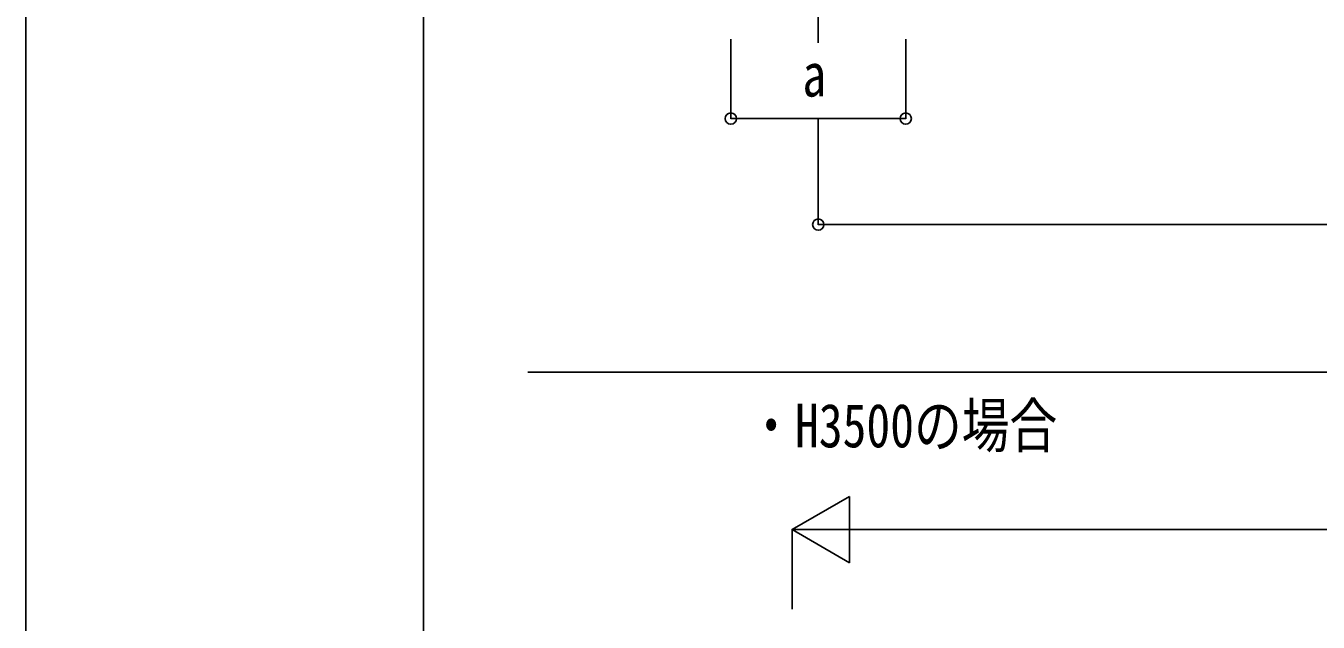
# Model space of a CAD drawing. Units: millimetres, scale not verified. Extents: x -21025 to 21025, y -14850 to 14850.
# Drawn here: x -21025 to -16149, y -6622 to -4372 of the extents above; entities that cross this region are included whole.
import ezdxf
from ezdxf.enums import TextEntityAlignment as Align

# ---------------------------------------------------------------- set-up
doc = ezdxf.new("R2010")
doc.units = ezdxf.units.MM
doc.header["$LTSCALE"] = 60
for name, color, linetype in [('0-2_USER1', 3, 'Continuous'), ('0-3_YKK_11', 7, 'Continuous'), ('0-4_YKK_12', 2, 'Continuous'), ('0-7_YKK_D', 6, 'Continuous'), ('0-8_YKK_ZWAK', 7, 'Continuous')]:
    doc.layers.add(name, color=color, linetype=linetype)
doc.styles.add('ＭＳ ゴシック', font='')
doc.styles.get('ＭＳ ゴシック').set_extended_font_data('MS Gothic')

msp = doc.modelspace()

# ---------------------------------------------------------------- linework, layer by layer
at = {"layer": '0-3_YKK_11'}
msp.add_line((6735.14, -5679), (-19130.56, -5679), dxfattribs=at)
at = {"layer": '0-4_YKK_12'}
msp.add_line((-18034.9, -4072), (-18034.9, -4436.25), dxfattribs=at)
at = {"layer": '0-7_YKK_D'}
for p, q in [((-18364.9, -4422), (-18364.9, -4723)), ((-17704.9, -4422), (-17704.9, -4723)), ((-17704.9, -4722), (-18364.9, -4722)), ((-18034.9, -4723), (-18034.9, -5123)), ((-18034.9, -5122), (-10298.4, -5122)), ((-18133.4, -6272.55), (-17916.89, -6147.55)), ((-17916.89, -6397.55), (-17916.89, -6147.55)), ((-18133.4, -6572.55), (-18133.4, -6271.55)), ((-18133.4, -6272.55), (-17916.89, -6397.55)), ((-18133.4, -6272.55), (-17700.39, -6272.55)), ((-17883.4, -6272.55), (-2713.4, -6272.55))]:
    msp.add_line(p, q, dxfattribs=at)
for centre in [(-18364.9, -4722), (-17704.9, -4722), (-18034.9, -5122)]:
    msp.add_circle(centre, 21.25, dxfattribs=at)
at = {"layer": '0-8_YKK_ZWAK'}
msp.add_line((-19524.9, -12625), (-19524.9, 13875), dxfattribs=at)
msp.add_lwpolyline([(-21025, -14850), (21025, -14850), (21025, 14850), (-21025, 14850)], close=True, dxfattribs=at)

# ---------------------------------------------------------------- texts
at = {"layer": '0-2_USER1', "style": 'ＭＳ ゴシック', "width": 0.8}
msp.add_text('・H3500の場合', height=165, dxfattribs=at).set_placement((-18302.82, -6011.96), align=Align.BOTTOM_LEFT)
at = {"layer": '0-7_YKK_D', "style": 'ＭＳ ゴシック', "width": 0.8}
msp.add_text('a', height=165, dxfattribs=at).set_placement((-18094.9, -4688), align=Align.BOTTOM_LEFT)

doc.saveas('drawing.dxf')
